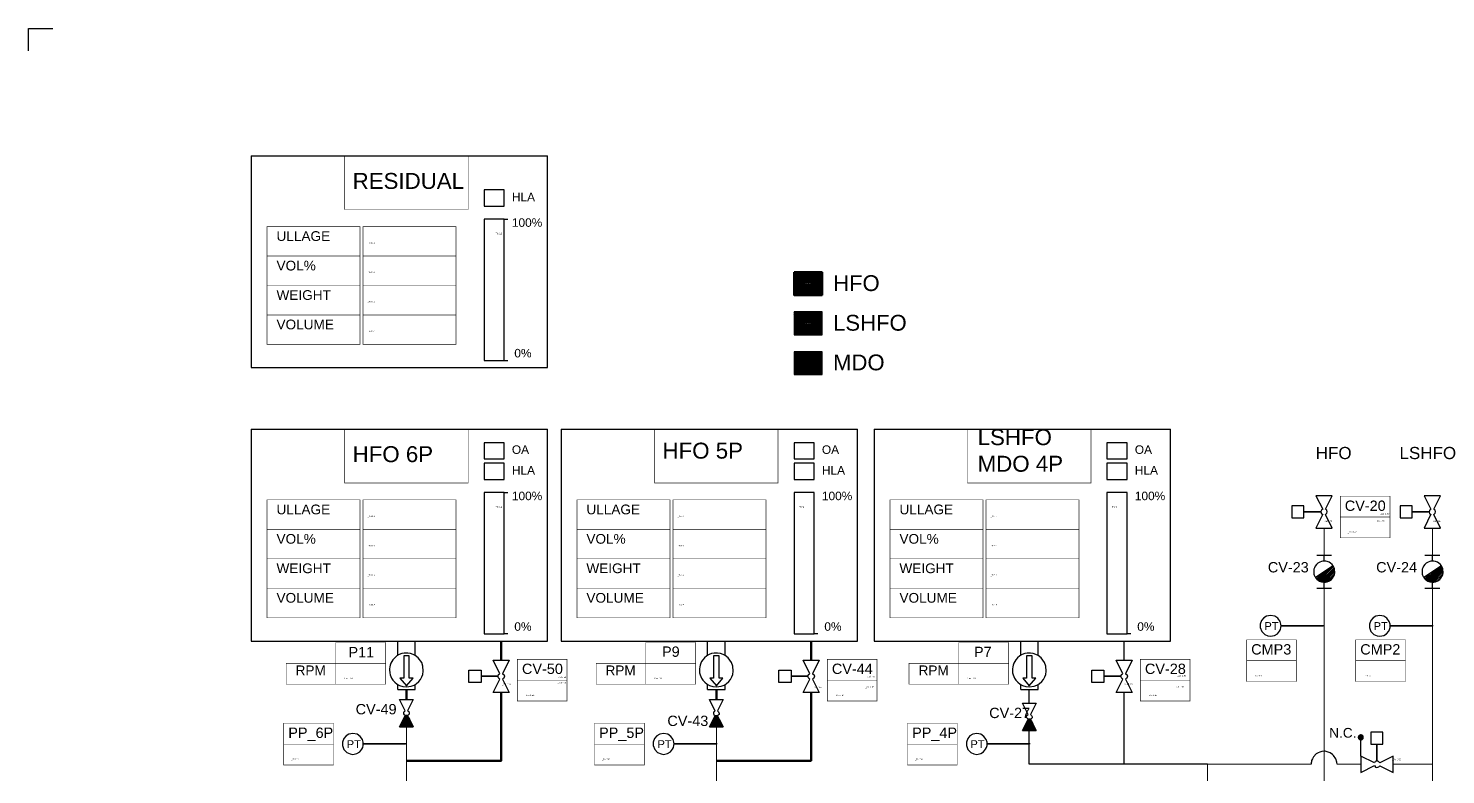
# Model space of a CAD drawing. Header units: millimetres. Extents: x 3560 to 26675, y 33959 to 46412.
# Drawn here: x 3560 to 15218, y 40275 to 46412 of the extents above; entities that cross this region are included whole.
import ezdxf
from ezdxf.enums import TextEntityAlignment as Align

# ---------------------------------------------------------------- set-up
doc = ezdxf.new("R2010")
doc.units = ezdxf.units.MM
for name, color, linetype in [('Alarm text', 1, 'Continuous'), ('Ballast', 80, 'Continuous'), ('Bar graph', 200, 'Continuous'), ('Control valve', 11, 'Continuous'), ('Free values', 80, 'Continuous'), ('Graph', 100, 'Continuous'), ('LSHFO lines', 50, 'Continuous'), ('MDO lines', 200, 'Continuous'), ('Object fields', 21, 'Continuous'), ('Objects not controlled', 40, 'Continuous'), ('Pumps', 130, 'Continuous'), ('TEKST', 7, 'Continuous'), ('Typical valve position', 1, 'Continuous')]:
    doc.layers.add(name, color=color, linetype=linetype)
doc.layers.add('HFO lines', color=13, linetype='Continuous', lineweight=100)
for name, color, linetype, lineweight, plot in [('High Level Alarm', 30, 'Continuous', 25, False), ('Overfill Alarm', 1, 'Continuous', 25, False), ('Pressure transmitters', 30, 'Continuous', 25, False)]:
    doc.layers.add(name, color=color, linetype=linetype, lineweight=lineweight, plot=plot)
doc.styles.add('Arial', font='arial.ttf', dxfattribs={"height": 50})
doc.styles.get("Standard").update_dxf_attribs({"font": 'ARIAL.TTF'})

msp = doc.modelspace()

# ---------------------------------------------------------------- hatches: boundary and pattern name
at = {"layer": 'LSHFO lines'}
h = msp.add_hatch(dxfattribs=at)
h.set_pattern_fill('ANSI31', color=256, scale=3)
h.paths.add_polyline_path([(10089, 44080), (9858, 44080), (9858, 43893), (10089, 43893)])
at = {"layer": 'MDO lines'}
h = msp.add_hatch(dxfattribs=at)
h.set_pattern_fill('ANSI31', color=256, scale=3)
h.paths.add_polyline_path([(10089, 43753), (9858, 43753), (9858, 43566), (10089, 43566)])
at = {"layer": 'Objects not controlled'}
h = msp.add_hatch(dxfattribs=at)
h.set_pattern_fill('ANSI31', color=256, scale=3)
h.paths.add_polyline_path([(10089, 44406), (9858, 44406), (9858, 44219), (10089, 44219)])
h = msp.add_hatch(dxfattribs=at)
h.set_pattern_fill('ANSI31', color=256, scale=3)
h.set_pattern_definition([(45, (-938.876, 0), (-6.735192, 6.735192), [])])
h.paths.add_polyline_path([(14147, 41896), (14153, 41888), (14158, 41882), (14170, 41873), (14180, 41866), (14197, 41860), (14212, 41858), (14228, 41858), (14245, 41862), (14262, 41869), (14278, 41881), (14288, 41891), (14299, 41911), (14303, 41927), (14305, 41934), (14304, 41952), (14302, 41969), (14298, 41980), (14294, 41987), (14292, 41991)])
h = msp.add_hatch(dxfattribs=at)
h.set_pattern_fill('ANSI31', color=256, scale=3)
h.set_pattern_definition([(45, (-48.11, 0), (-6.735192, 6.735192), [])])
h.paths.add_polyline_path([(15038, 41896), (15043, 41888), (15049, 41882), (15060, 41873), (15071, 41866), (15087, 41860), (15103, 41858), (15119, 41858), (15136, 41862), (15153, 41869), (15169, 41881), (15178, 41891), (15190, 41911), (15194, 41927), (15196, 41934), (15195, 41952), (15193, 41969), (15188, 41980), (15185, 41987), (15183, 41991)])
h = msp.add_hatch(dxfattribs=at)
h.set_pattern_fill('ANSI31', color=256, scale=36.0525, angle=-270)
h.set_pattern_definition([(135, (3435.847, 32884.477), (-3.186621, -3.186621), [])])
h.paths.add_polyline_path([(6726, 40669), (6679, 40761), (6659, 40761), (6613, 40669)])
h = msp.add_hatch(dxfattribs=at)
h.set_pattern_fill('ANSI31', color=256, scale=36.0525, angle=-270)
h.set_pattern_definition([(135, (5985.2752, 32882.6746), (-3.186621, -3.186621), [])])
h.paths.add_polyline_path([(9275, 40667), (9229, 40759), (9209, 40759), (9162, 40667)])
h = msp.add_hatch(dxfattribs=at)
h.set_pattern_fill('ANSI31', color=256, scale=36.0525, angle=-270)
h.set_pattern_definition([(135, (8559.854, 32853.9706), (-3.186621, -3.186621), [])])
h.paths.add_polyline_path([(11850, 40638), (11803, 40730), (11783, 40730), (11737, 40638)])
at = {"layer": 'Typical valve position'}
h = msp.add_hatch(dxfattribs=at)
h.set_pattern_fill('ANSI31', color=256, scale=3, angle=450)
h.set_pattern_definition([(135, (54414.643, 27162.854), (-6.735192, -6.735192), [])])
h.paths.add_polyline_path([(14517, 40561), (14520, 40561), (14524, 40562), (14530, 40564), (14533, 40567), (14538, 40572), (14540, 40577), (14540, 40584), (14538, 40591), (14536, 40594), (14534, 40597), (14531, 40599), (14527, 40601), (14522, 40602), (14516, 40602), (14512, 40601), (14507, 40598), (14504, 40595), (14502, 40592), (14500, 40587), (14499, 40583), (14499, 40580), (14500, 40577), (14501, 40573), (14503, 40570), (14506, 40567), (14508, 40565), (14512, 40563), (14515, 40562)])

# ---------------------------------------------------------------- linework, layer by layer
at = {"layer": 'Bar graph'}
for points in [[(7474, 44843), (7505, 44843)], [(7473, 43682), (7505, 43682)], [(7474, 42595), (7505, 42595)], [(7473, 41435), (7505, 41435)], [(10023, 41435), (10054, 41435)], [(12597, 41435), (12629, 41435)]]:
    msp.add_lwpolyline(points, dxfattribs=at)
at = {"layer": 'Control valve'}
for points in [[(14284, 42568), (14151, 42568), (14206, 42459), (14198, 42454), (14195, 42450), (14193, 42444), (14191, 42436), (14052, 42436), (14052, 42485), (13953, 42485), (13953, 42386), (14052, 42386), (14052, 42436), (14191, 42436), (14195, 42421), (14206, 42416), (14151, 42303), (14284, 42303), (14228, 42415), (14241, 42424), (14244, 42436), (14240, 42450), (14235, 42455), (14230, 42459)], [(15175, 42568), (15042, 42568), (15097, 42459), (15089, 42454), (15086, 42450), (15084, 42444), (15082, 42436), (14943, 42436), (14943, 42485), (14843, 42485), (14843, 42386), (14943, 42386), (14943, 42436), (15082, 42436), (15086, 42421), (15097, 42416), (15042, 42303), (15175, 42303), (15119, 42415), (15132, 42424), (15135, 42436), (15131, 42450), (15125, 42455), (15120, 42459)], [(7515, 40951), (7383, 40951), (7437, 41060), (7430, 41066), (7427, 41070), (7424, 41076), (7423, 41084), (7283, 41084), (7283, 41034), (7184, 41034), (7184, 41134), (7283, 41134), (7283, 41084), (7423, 41084), (7427, 41098), (7438, 41104), (7383, 41216), (7515, 41216), (7459, 41104), (7473, 41096), (7476, 41084), (7471, 41069), (7466, 41065), (7461, 41060)], [(10065, 40951), (9932, 40951), (9987, 41060), (9979, 41066), (9976, 41070), (9974, 41076), (9972, 41084), (9833, 41084), (9833, 41034), (9733, 41034), (9733, 41134), (9833, 41134), (9833, 41084), (9972, 41084), (9976, 41098), (9987, 41104), (9932, 41216), (10065, 41216), (10009, 41104), (10022, 41096), (10025, 41084), (10021, 41069), (10015, 41065), (10010, 41060)], [(12639, 40951), (12507, 40951), (12561, 41060), (12554, 41066), (12551, 41070), (12548, 41076), (12547, 41084), (12407, 41084), (12407, 41034), (12308, 41034), (12308, 41134), (12407, 41134), (12407, 41084), (12547, 41084), (12551, 41098), (12562, 41104), (12507, 41216), (12639, 41216), (12583, 41104), (12597, 41096), (12600, 41084), (12595, 41069), (12590, 41065), (12585, 41060)], [(14785, 40294), (14785, 40426), (14676, 40372), (14670, 40379), (14666, 40382), (14660, 40385), (14652, 40386), (14652, 40526), (14702, 40526), (14702, 40625), (14602, 40625), (14602, 40526), (14652, 40526), (14652, 40386), (14638, 40382), (14632, 40371), (14520, 40426), (14520, 40294), (14632, 40350), (14640, 40336), (14652, 40333), (14667, 40338), (14671, 40343), (14676, 40348)]]:
    msp.add_lwpolyline(points, close=True, dxfattribs=at)
at = {"layer": 'Defpoints'}
msp.add_lwpolyline([(3560, 46228), (3560, 46412), (3760, 46412)], dxfattribs=at)
at = {"layer": 'Graph'}
for points in [[(7308, 43682), (7473, 43682), (7473, 44843), (7308, 44843)], [(7308, 41434), (7473, 41434), (7473, 42595), (7308, 42595)], [(9858, 41434), (10023, 41434), (10023, 42595), (9858, 42595)], [(12432, 41434), (12597, 41434), (12597, 42595), (12432, 42595)]]:
    msp.add_lwpolyline(points, close=True, dxfattribs=at)
at = {"layer": 'HFO lines'}
msp.add_lwpolyline([(9858, 44406), (9858, 44219), (10089, 44219), (10089, 44406), (9858, 44406)], close=True, dxfattribs=at)
at = {"layer": 'HFO lines', "linetype": 'Continuous', "lineweight": 20}
for points in [[(14218, 42303), (14218, 42081)], [(14218, 41808), (14218, 36100)], [(6669, 39908), (6669, 40669), (6669, 40669)], [(9219, 39879), (9219, 40667), (9219, 40667)]]:
    msp.add_lwpolyline(points, dxfattribs=at)
at = {"layer": 'HFO lines'}
for points in [[(7449, 41216), (7449, 41374)], [(9998, 41216), (9998, 41374)], [(6669, 40894), (6669, 40975)], [(6669, 40389), (7449, 40389), (7449, 40951)], [(9219, 40892), (9219, 40975)], [(9219, 40389), (9998, 40389), (9998, 40951)]]:
    msp.add_lwpolyline(points, dxfattribs=at)
at = {"layer": 'High Level Alarm'}
for points in [[(7308, 45083), (7308, 44949), (7473, 44949), (7473, 45083), (7308, 45083)], [(7308, 42836), (7308, 42702), (7473, 42702), (7473, 42836), (7308, 42836)], [(9858, 42836), (9858, 42702), (10023, 42702), (10023, 42836), (9858, 42836)], [(12432, 42836), (12432, 42702), (12597, 42702), (12597, 42836), (12432, 42836)]]:
    msp.add_lwpolyline(points, close=True, dxfattribs=at)
at = {"layer": 'LSHFO lines'}
msp.add_lwpolyline([(9858, 44080), (9858, 43893), (10089, 43893), (10089, 44080), (9858, 44080)], close=True, dxfattribs=at)
at = {"layer": 'LSHFO lines', "linetype": 'Continuous', "lineweight": 20}
for points in [[(15108, 42303), (15108, 42081)], [(15108, 41808), (15108, 36100)], [(13260, 39895), (13260, 40360), (14111, 40360)], [(14325, 40360), (14520, 40360)], [(14785, 40360), (15108, 40360)]]:
    msp.add_lwpolyline(points, dxfattribs=at)
at = {"layer": 'LSHFO lines'}
for points in [[(12573, 41216), (12573, 41374)], [(11793, 40863), (11793, 40975)], [(13260, 40360), (12573, 40360), (12573, 40951)], [(12573, 40360), (11793, 40360), (11793, 40638)], [(14325, 40360), (14323, 40378), (14314, 40406), (14296, 40433), (14287, 40442), (14267, 40455), (14242, 40464), (14227, 40467), (14218, 40467), (14198, 40465), (14183, 40461), (14169, 40455), (14153, 40445), (14131, 40422), (14121, 40406), (14115, 40391), (14113, 40380), (14111, 40372), (14111, 40360)]]:
    msp.add_lwpolyline(points, dxfattribs=at)
at = {"layer": 'MDO lines'}
msp.add_lwpolyline([(9858, 43753), (9858, 43566), (10089, 43566), (10089, 43753), (9858, 43753)], close=True, dxfattribs=at)
at = {"layer": 'Object fields'}
for points in [[(5392, 45363), (5392, 43622), (7831, 43622), (7831, 45363)], [(5392, 45363), (7831, 45363)], [(5392, 43116), (5392, 41374), (7831, 41374), (7831, 43116)], [(5392, 43116), (7831, 43116)], [(7942, 43116), (7942, 41374), (10381, 41374), (10381, 43116)], [(7942, 43116), (10381, 43116)], [(10516, 43116), (10516, 41374), (12955, 41374), (12955, 43116)], [(10516, 43116), (12955, 43116)]]:
    msp.add_lwpolyline(points, dxfattribs=at)
at = {"layer": 'Object fields', "const_width": 4.38}
for points in [[(7177, 45363), (6161, 45363), (6161, 44922), (7177, 44922), (7177, 45363)], [(6288, 44782), (5523, 44782), (5523, 44540), (6288, 44540), (6288, 44782)], [(7077, 44782), (6313, 44782), (6313, 44540), (7077, 44540), (7077, 44782)], [(6288, 44540), (5523, 44540), (5523, 44298), (6288, 44298), (6288, 44540)], [(7077, 44540), (6313, 44540), (6313, 44298), (7077, 44298), (7077, 44540)], [(6288, 44298), (5523, 44298), (5523, 44055), (6288, 44055), (6288, 44298)], [(7077, 44298), (6313, 44298), (6313, 44055), (7077, 44055), (7077, 44298)], [(6288, 44055), (5523, 44055), (5523, 43813), (6288, 43813), (6288, 44055)], [(7077, 44055), (6313, 44055), (6313, 43813), (7077, 43813), (7077, 44055)], [(7177, 43116), (6161, 43116), (6161, 42674), (7177, 42674), (7177, 43116)], [(9726, 43116), (8711, 43116), (8711, 42674), (9726, 42674), (9726, 43116)], [(12301, 43116), (11285, 43116), (11285, 42674), (12301, 42674), (12301, 43116)], [(14760, 42565), (14351, 42565), (14351, 42394), (14760, 42394), (14760, 42565)], [(6288, 42535), (5523, 42535), (5523, 42292), (6288, 42292), (6288, 42535)], [(7077, 42535), (6313, 42535), (6313, 42292), (7077, 42292), (7077, 42535)], [(8837, 42535), (8073, 42535), (8073, 42292), (8837, 42292), (8837, 42535)], [(9627, 42535), (8862, 42535), (8862, 42292), (9627, 42292), (9627, 42535)], [(11412, 42535), (10647, 42535), (10647, 42292), (11412, 42292), (11412, 42535)], [(12201, 42535), (11437, 42535), (11437, 42292), (12201, 42292), (12201, 42535)], [(14760, 42394), (14351, 42394), (14351, 42222), (14760, 42222), (14760, 42394)], [(6288, 42292), (5523, 42292), (5523, 42050), (6288, 42050), (6288, 42292)], [(7077, 42292), (6313, 42292), (6313, 42050), (7077, 42050), (7077, 42292)], [(8837, 42292), (8073, 42292), (8073, 42050), (8837, 42050), (8837, 42292)], [(9627, 42292), (8862, 42292), (8862, 42050), (9627, 42050), (9627, 42292)], [(11412, 42292), (10647, 42292), (10647, 42050), (11412, 42050), (11412, 42292)], [(12201, 42292), (11437, 42292), (11437, 42050), (12201, 42050), (12201, 42292)], [(6288, 42050), (5523, 42050), (5523, 41808), (6288, 41808), (6288, 42050)], [(7077, 42050), (6313, 42050), (6313, 41808), (7077, 41808), (7077, 42050)], [(8837, 42050), (8073, 42050), (8073, 41808), (8837, 41808), (8837, 42050)], [(9627, 42050), (8862, 42050), (8862, 41808), (9627, 41808), (9627, 42050)], [(11412, 42050), (10647, 42050), (10647, 41808), (11412, 41808), (11412, 42050)], [(12201, 42050), (11437, 42050), (11437, 41808), (12201, 41808), (12201, 42050)], [(6288, 41808), (5523, 41808), (5523, 41565), (6288, 41565), (6288, 41808)], [(7077, 41808), (6313, 41808), (6313, 41565), (7077, 41565), (7077, 41808)], [(8837, 41808), (8073, 41808), (8073, 41565), (8837, 41565), (8837, 41808)], [(9627, 41808), (8862, 41808), (8862, 41565), (9627, 41565), (9627, 41808)], [(11412, 41808), (10647, 41808), (10647, 41565), (11412, 41565), (11412, 41808)], [(12201, 41808), (11437, 41808), (11437, 41565), (12201, 41565), (12201, 41808)], [(13989, 41384), (13580, 41384), (13580, 41212), (13989, 41212), (13989, 41384)], [(14887, 41384), (14478, 41384), (14478, 41212), (14887, 41212), (14887, 41384)], [(6499, 41362), (6089, 41362), (6089, 41191), (6499, 41191), (6499, 41362)], [(9048, 41362), (8639, 41362), (8639, 41191), (9048, 41191), (9048, 41362)], [(11623, 41362), (11213, 41362), (11213, 41191), (11623, 41191), (11623, 41362)], [(6089, 41191), (5680, 41191), (5680, 41019), (6089, 41019), (6089, 41191)], [(6499, 41191), (6089, 41191), (6089, 41019), (6499, 41019), (6499, 41191)], [(7991, 41224), (7582, 41224), (7582, 41052), (7991, 41052), (7991, 41224)], [(8639, 41191), (8230, 41191), (8230, 41019), (8639, 41019), (8639, 41191)], [(9048, 41191), (8639, 41191), (8639, 41019), (9048, 41019), (9048, 41191)], [(10541, 41224), (10131, 41224), (10131, 41052), (10541, 41052), (10541, 41224)], [(11213, 41191), (10804, 41191), (10804, 41019), (11213, 41019), (11213, 41191)], [(11623, 41191), (11213, 41191), (11213, 41019), (11623, 41019), (11623, 41191)], [(13115, 41224), (12706, 41224), (12706, 41052), (13115, 41052), (13115, 41224)], [(13989, 41212), (13580, 41212), (13580, 41041), (13989, 41041), (13989, 41212)], [(14887, 41212), (14478, 41212), (14478, 41041), (14887, 41041), (14887, 41212)], [(7991, 41052), (7582, 41052), (7582, 40880), (7991, 40880), (7991, 41052)], [(10541, 41052), (10131, 41052), (10131, 40880), (10541, 40880), (10541, 41052)], [(13115, 41052), (12706, 41052), (12706, 40880), (13115, 40880), (13115, 41052)], [(6070, 40698), (5660, 40698), (5660, 40526), (6070, 40526), (6070, 40698)], [(8626, 40698), (8217, 40698), (8217, 40526), (8626, 40526), (8626, 40698)], [(11200, 40698), (10791, 40698), (10791, 40526), (11200, 40526), (11200, 40698)], [(6070, 40526), (5660, 40526), (5660, 40354), (6070, 40354), (6070, 40526)], [(8626, 40526), (8217, 40526), (8217, 40354), (8626, 40354), (8626, 40526)], [(11200, 40526), (10791, 40526), (10791, 40354), (11200, 40354), (11200, 40526)]]:
    msp.add_lwpolyline(points, dxfattribs=at)
at = {"layer": 'Objects not controlled'}
for points in [[(14294, 41987), (14290, 41994), (14283, 42002), (14271, 42014), (14259, 42021), (14243, 42027), (14231, 42030), (14218, 42031), (14206, 42030), (14197, 42028), (14183, 42023), (14166, 42013), (14156, 42004), (14145, 41990), (14138, 41977), (14134, 41965), (14132, 41953), (14132, 41938), (14134, 41925), (14137, 41915), (14141, 41905), (14144, 41901), (14150, 41891), (14161, 41880), (14170, 41873), (14180, 41866), (14197, 41860), (14212, 41858), (14228, 41858), (14242, 41861), (14262, 41869), (14273, 41877), (14288, 41891), (14296, 41904), (14302, 41919), (14305, 41934), (14304, 41952), (14302, 41969), (14298, 41980), (14294, 41987)], [(14292, 41991), (14147, 41896)], [(14157, 42081), (14279, 42081)], [(14218, 42031), (14218, 42081)], [(15185, 41987), (15181, 41994), (15174, 42002), (15162, 42014), (15150, 42021), (15134, 42027), (15121, 42030), (15108, 42031), (15097, 42030), (15088, 42028), (15073, 42023), (15057, 42013), (15046, 42004), (15036, 41990), (15029, 41977), (15025, 41965), (15023, 41953), (15023, 41938), (15025, 41925), (15028, 41915), (15032, 41905), (15034, 41901), (15041, 41891), (15051, 41880), (15060, 41873), (15071, 41866), (15087, 41860), (15103, 41858), (15119, 41858), (15133, 41861), (15153, 41869), (15164, 41877), (15178, 41891), (15186, 41904), (15193, 41919), (15196, 41934), (15195, 41952), (15193, 41969), (15188, 41980), (15185, 41987)], [(15183, 41991), (15038, 41896)], [(15047, 42081), (15170, 42081)], [(15108, 42031), (15108, 42081)], [(14218, 41808), (14218, 41858)], [(15108, 41808), (15108, 41858)], [(14157, 41808), (14279, 41808)], [(15047, 41808), (15170, 41808)], [(6726, 40669), (6613, 40669), (6659, 40761), (6653, 40767), (6647, 40776), (6647, 40787), (6652, 40795), (6660, 40799), (6613, 40894), (6726, 40894), (6679, 40801), (6682, 40799), (6688, 40793), (6692, 40781), (6692, 40772), (6684, 40765), (6679, 40761), (6685, 40749), (6694, 40732), (6702, 40715), (6726, 40669)], [(9275, 40667), (9162, 40667), (9209, 40759), (9202, 40765), (9197, 40774), (9197, 40785), (9201, 40793), (9210, 40798), (9162, 40892), (9275, 40892), (9229, 40799), (9232, 40797), (9237, 40791), (9241, 40779), (9241, 40770), (9233, 40763), (9229, 40759), (9234, 40748), (9243, 40730), (9252, 40713), (9275, 40667)], [(11850, 40638), (11737, 40638), (11783, 40730), (11777, 40736), (11771, 40746), (11771, 40756), (11776, 40765), (11784, 40769), (11737, 40863), (11850, 40863), (11803, 40771), (11806, 40768), (11812, 40762), (11816, 40751), (11816, 40741), (11808, 40734), (11803, 40730), (11809, 40719), (11818, 40702), (11826, 40684), (11850, 40638)]]:
    msp.add_lwpolyline(points, dxfattribs=at)
for points in [[(14292, 41991), (14147, 41896), (14153, 41888), (14158, 41882), (14170, 41873), (14180, 41866), (14197, 41860), (14212, 41858), (14227, 41858), (14245, 41862), (14262, 41869), (14278, 41881), (14288, 41891), (14299, 41911), (14303, 41927), (14305, 41934), (14305, 41943), (14304, 41960), (14302, 41969), (14298, 41980), (14294, 41987), (14292, 41991)], [(15183, 41991), (15038, 41896), (15043, 41888), (15049, 41882), (15060, 41873), (15071, 41866), (15087, 41860), (15103, 41858), (15118, 41858), (15136, 41862), (15153, 41869), (15169, 41881), (15178, 41891), (15190, 41911), (15194, 41927), (15196, 41934), (15196, 41943), (15194, 41960), (15193, 41969), (15189, 41980), (15185, 41987), (15183, 41991)], [(6679, 40761), (6659, 40761), (6613, 40669), (6726, 40669), (6679, 40761)], [(9229, 40759), (9209, 40759), (9162, 40667), (9275, 40667), (9229, 40759)], [(11803, 40730), (11783, 40730), (11737, 40638), (11850, 40638), (11803, 40730)]]:
    msp.add_lwpolyline(points, close=True, dxfattribs=at)
at = {"layer": 'Overfill Alarm'}
for points in [[(7308, 43005), (7308, 42872), (7473, 42872), (7473, 43005), (7308, 43005)], [(9858, 43005), (9858, 42872), (10023, 42872), (10023, 43005), (9858, 43005)], [(12432, 43005), (12432, 42872), (12597, 42872), (12597, 43005), (12432, 43005)]]:
    msp.add_lwpolyline(points, close=True, dxfattribs=at)
at = {"layer": 'Pressure transmitters'}
for points in [[(14218, 41499), (13864, 41499), (13863, 41513), (13856, 41535), (13838, 41561), (13812, 41578), (13778, 41585), (13745, 41579), (13722, 41565), (13703, 41543), (13692, 41512), (13693, 41485), (13705, 41453), (13729, 41428), (13756, 41416), (13778, 41413), (13810, 41419), (13834, 41434), (13851, 41455), (13858, 41469), (13863, 41486), (13864, 41499), (14211, 41499)], [(15115, 41499), (14761, 41499), (14760, 41513), (14753, 41535), (14735, 41561), (14710, 41578), (14675, 41585), (14643, 41579), (14620, 41565), (14601, 41543), (14590, 41512), (14590, 41485), (14602, 41453), (14626, 41428), (14653, 41416), (14675, 41413), (14708, 41419), (14731, 41434), (14749, 41455), (14756, 41469), (14760, 41486), (14761, 41499), (15108, 41499)], [(6669, 40528), (6315, 40528), (6314, 40542), (6307, 40565), (6289, 40590), (6264, 40607), (6229, 40614), (6197, 40608), (6174, 40594), (6155, 40572), (6144, 40541), (6144, 40515), (6156, 40482), (6180, 40458), (6207, 40445), (6229, 40442), (6262, 40449), (6286, 40463), (6303, 40484), (6310, 40499), (6314, 40515), (6315, 40528), (6662, 40528)], [(9225, 40528), (8871, 40528), (8870, 40542), (8863, 40565), (8845, 40590), (8820, 40607), (8785, 40614), (8753, 40608), (8730, 40594), (8711, 40572), (8700, 40541), (8700, 40515), (8713, 40482), (8736, 40458), (8764, 40445), (8785, 40442), (8818, 40449), (8842, 40463), (8859, 40484), (8866, 40499), (8870, 40515), (8871, 40528), (9219, 40528)], [(11800, 40528), (11446, 40528), (11445, 40542), (11438, 40565), (11420, 40590), (11395, 40607), (11360, 40614), (11328, 40608), (11305, 40594), (11286, 40572), (11275, 40541), (11275, 40515), (11287, 40482), (11311, 40458), (11338, 40445), (11360, 40442), (11393, 40449), (11416, 40463), (11434, 40484), (11441, 40499), (11445, 40515), (11446, 40528), (11793, 40528)]]:
    msp.add_lwpolyline(points, dxfattribs=at)
at = {"layer": 'Pumps'}
for points in [[(6669, 41275), (6650, 41274), (6631, 41270), (6611, 41262), (6591, 41251), (6573, 41236), (6558, 41220), (6549, 41206), (6542, 41192), (6536, 41175), (6533, 41163), (6530, 41146), (6530, 41136), (6532, 41113), (6536, 41095), (6547, 41069), (6559, 41051), (6574, 41035), (6594, 41019), (6612, 41009), (6641, 41000), (6669, 40997), (6708, 41002), (6732, 41012), (6751, 41023), (6771, 41041), (6785, 41058), (6796, 41079), (6804, 41099), (6808, 41127), (6805, 41167), (6795, 41197), (6766, 41237), (6742, 41255), (6724, 41264), (6702, 41271), (6680, 41275), (6669, 41275)], [(9219, 41275), (9200, 41274), (9180, 41270), (9160, 41262), (9140, 41251), (9122, 41236), (9108, 41220), (9098, 41206), (9091, 41192), (9085, 41175), (9082, 41163), (9080, 41146), (9079, 41136), (9081, 41113), (9086, 41095), (9097, 41069), (9108, 41051), (9123, 41035), (9144, 41019), (9162, 41009), (9191, 41000), (9219, 40997), (9258, 41002), (9282, 41012), (9300, 41023), (9321, 41041), (9334, 41058), (9346, 41079), (9353, 41099), (9358, 41127), (9354, 41167), (9344, 41197), (9315, 41237), (9292, 41255), (9274, 41264), (9252, 41271), (9229, 41275), (9219, 41275)], [(11793, 41275), (11774, 41274), (11755, 41270), (11735, 41262), (11715, 41251), (11697, 41236), (11682, 41220), (11673, 41206), (11666, 41192), (11660, 41175), (11657, 41163), (11654, 41146), (11654, 41136), (11656, 41113), (11660, 41095), (11671, 41069), (11683, 41051), (11698, 41035), (11718, 41019), (11736, 41009), (11765, 41000), (11793, 40997), (11832, 41002), (11856, 41012), (11875, 41023), (11895, 41041), (11909, 41058), (11920, 41079), (11928, 41099), (11932, 41127), (11929, 41167), (11919, 41197), (11890, 41237), (11866, 41255), (11848, 41264), (11826, 41271), (11804, 41275), (11793, 41275)]]:
    msp.add_lwpolyline(points, close=True, dxfattribs=at)
for points in [[(6598, 41255), (6598, 41374)], [(6598, 41374), (6741, 41374)], [(6598, 41374), (6741, 41374)], [(6741, 41256), (6741, 41374)], [(9147, 41255), (9147, 41374)], [(9147, 41374), (9290, 41374)], [(9147, 41374), (9290, 41374)], [(9290, 41256), (9290, 41374)], [(11722, 41255), (11722, 41374)], [(11722, 41374), (11865, 41374)], [(11722, 41374), (11865, 41374)], [(11865, 41256), (11865, 41374)], [(6647, 41253), (6647, 41068), (6615, 41068), (6669, 41005), (6724, 41068), (6692, 41068), (6692, 41253), (6647, 41253)], [(9196, 41253), (9196, 41068), (9164, 41068), (9219, 41005), (9273, 41068), (9241, 41068), (9241, 41253), (9196, 41253)], [(11771, 41253), (11771, 41068), (11739, 41068), (11793, 41005), (11848, 41068), (11816, 41068), (11816, 41253), (11771, 41253)], [(6598, 40975), (6598, 41017)], [(6598, 40975), (6741, 40975)], [(6741, 40975), (6741, 41017)], [(9147, 40975), (9147, 41017)], [(9147, 40975), (9290, 40975)], [(9290, 40975), (9290, 41017)], [(11722, 40975), (11722, 41017)], [(11722, 40975), (11865, 40975)], [(11865, 40975), (11865, 41017)]]:
    msp.add_lwpolyline(points, dxfattribs=at)
at = {"layer": 'Typical valve position'}
msp.add_lwpolyline([(14520, 40561), (14524, 40562), (14530, 40564), (14533, 40567), (14538, 40572), (14540, 40577), (14540, 40584), (14538, 40591), (14536, 40594), (14534, 40597), (14531, 40599), (14527, 40601), (14522, 40602), (14516, 40602), (14512, 40601), (14507, 40598), (14504, 40595), (14502, 40592), (14500, 40587), (14499, 40583), (14499, 40580), (14500, 40577), (14501, 40573), (14503, 40570), (14506, 40567), (14508, 40565), (14512, 40563), (14515, 40562), (14517, 40561), (14520, 40561)], close=True, dxfattribs=at)
msp.add_lwpolyline([(14520, 40426), (14520, 40561)], dxfattribs=at)

# ---------------------------------------------------------------- texts
at = {"layer": 'Alarm text', "insert": (14260, 40659), "char_height": 80, "attachment_point": 1}
msp.add_mtext_dynamic_manual_height_columns('N.C.', width=301.66, gutter_width=12.5, heights=[0], dxfattribs=at)
at = {"layer": 'Ballast', "linetype": 'Continuous', "style": 'Arial'}
for s, p in [('_Col 1-70', (14211, 42353)), ('_Col 1-70', (14642, 42356)), ('_Col 1-70', (14681, 42414)), ('_Col 1-66', (15102, 42353)), ('_Cov 1-70', (14413, 42264)), ('_Cov 1-61', (6151, 41061)), ('_Col 1-61', (7910, 41070)), ('_Col 1-61', (7913, 41025)), ('_Cov 1-61', (8701, 41061)), ('_Col 1-57', (10452, 41075)), ('_Cov 1-61', (11275, 41061)), ('_Col 1-53', (13011, 41082)), ('_Fv 114', (13642, 41083)), ('_Fv 113', (14540, 41083)), ('_Col 1-61', (7455, 41011)), ('_Cov 1-61', (7644, 40922)), ('_Col 1-57', (10014, 40987)), ('_Cov 1-57', (10193, 40922)), ('_Col 1-57', (10445, 40989)), ('_Col 1-53', (12568, 41015)), ('_Cov 1-53', (12768, 40922)), ('_Col 1-53', (12994, 40993)), ('_Fv 110', (5722, 40397)), ('_Fv 108', (8279, 40397)), ('_Fv 106', (10853, 40397)), ('_Col 1-52', (14776, 40394))]:
    msp.add_text(s, height=12, dxfattribs=at).set_placement(p)
at = {"layer": 'Ballast', "linetype": 'Continuous', "width": 304.77, "attachment_point": 1, "style": 'Arial'}
for s, insert, char_height in [('CV-20', (14388, 42529), 85), ('CV-23', (13755, 42023), 85), ('CV-24', (14646, 42023), 85), ('PT', (13727, 41529), 65), ('PT', (14625, 41529), 65), ('P11', (6193, 41325), 85), ('P9', (8772, 41329), 85), ('P7', (11338, 41327), 85), ('CMP3', (13618, 41348), 85), ('CMP2', (14515, 41348), 85), ('CV-50', (7620, 41188), 85), ('CV-44', (10169, 41188), 85), ('CV-28', (12744, 41188), 85), ('CV-49', (6252, 40856), 85), ('CV-27', (11463, 40825), 85), ('CV-43', (8816, 40760), 85), ('PP_6P', (5698, 40662), 85), ('PP_5P', (8254, 40662), 85), ('PP_4P', (10829, 40662), 85), ('PT', (6179, 40558), 65), ('PT', (8735, 40558), 65), ('PT', (11309, 40558), 65)]:
    msp.add_mtext(s, dxfattribs=dict(at, insert=insert, char_height=char_height))
at = {"layer": 'Bar graph', "linetype": 'Continuous', "style": 'Arial'}
for s, p in [('_Tb 13', (7391, 44724, 0)), ('_Tb 11', (7391, 42476, 0)), ('_Tb 9', (9886, 42476, 0)), ('_Tb 7', (12460, 42476, 0))]:
    msp.add_text(s, height=15, dxfattribs=at).set_placement(p, align=Align.MIDDLE_LEFT)
at = {"layer": 'Free values', "linetype": 'Continuous', "style": 'Arial'}
for s, p in [('_Tv 13-0', (6350, 44642, 0)), ('_Tv 13-1', (6350, 44400, 0)), ('_Tv 13-3', (6350, 44158, 0)), ('_Tv 13-4', (6350, 43915, 0)), ('_Tv 11-0', (6350, 42395, 0)), ('_Tv 9-0', (8900, 42395, 0)), ('_Tv 7-0', (11474, 42395, 0)), ('_Tv 11-1', (6350, 42152, 0)), ('_Tv 9-1', (8900, 42152, 0)), ('_Tv 7-1', (11474, 42152, 0)), ('_Tv 11-3', (6350, 41910, 0)), ('_Tv 9-3', (8900, 41910, 0)), ('_Tv 7-3', (11474, 41910, 0)), ('_Tv 11-4', (6350, 41668, 0)), ('_Tv 9-4', (8900, 41668, 0)), ('_Tv 7-4', (11474, 41668, 0))]:
    msp.add_text(s, height=11, dxfattribs=at).set_placement(p)
at = {"layer": 'TEKST', "attachment_point": 1}
for s, width, insert, char_height in [('RESIDUAL', 1005.08, (6227, 45223), 131.2), ('HLA', 150, (7537, 45060), 70), ('100%', 150, (7537, 44850), 70), ('ULLAGE', 1005.08, (5601, 44744), 80), ('VOL%', 1005.08, (5601, 44501), 80), ('HFO', 150, (10179, 44382), 130), ('WEIGHT', 1005.08, (5601, 44259), 80), ('VOLUME', 1005.08, (5601, 44017), 80), ('LSHFO', 150, (10179, 44056), 130), ('0%', 150, (7557, 43776), 70), ('MDO', 150, (10179, 43730), 130), ('LSHFO\\PMDO 4P', 1041.98, (11368, 43116), 131.2), ('HFO 6P', 1005.08, (6227, 42976), 131.2), ('OA', 150, (7537, 42983), 70), ('HFO 5P', 1005.08, (8776, 43005), 131.2), ('OA', 150, (10087, 42983), 70), ('OA', 150, (12661, 42983), 70), ('HFO', 301.66, (14149, 42970), 100), ('LSHFO', 301.66, (14838, 42970), 100), ('HLA', 150, (7537, 42813), 70), ('HLA', 150, (10087, 42813), 70), ('HLA', 150, (12661, 42813), 70), ('100%', 150, (7537, 42602), 70), ('100%', 150, (10087, 42602), 70), ('100%', 150, (12661, 42602), 70), ('ULLAGE', 1005.08, (5601, 42496), 80), ('ULLAGE', 1005.08, (8150, 42496), 80), ('ULLAGE', 1005.08, (10725, 42496), 80), ('VOL%', 1005.08, (5601, 42254), 80), ('VOL%', 1005.08, (8150, 42254), 80), ('VOL%', 1005.08, (10725, 42254), 80), ('WEIGHT', 1005.08, (5601, 42012), 80), ('WEIGHT', 1005.08, (8150, 42012), 80), ('WEIGHT', 1005.08, (10725, 42012), 80), ('VOLUME', 1005.08, (5601, 41769), 80), ('VOLUME', 1005.08, (8150, 41769), 80), ('VOLUME', 1005.08, (10725, 41769), 80), ('0%', 150, (7557, 41528), 70), ('0%', 150, (10107, 41528), 70), ('0%', 150, (12681, 41528), 70), ('RPM', 1005.08, (5758, 41173), 80), ('RPM', 1005.08, (8307, 41173), 80), ('RPM', 1005.08, (10882, 41173), 80)]:
    msp.add_mtext_dynamic_manual_height_columns(s, width=width, gutter_width=12.5, heights=[0], dxfattribs=dict(at, insert=insert, char_height=char_height))

doc.saveas('drawing.dxf')
